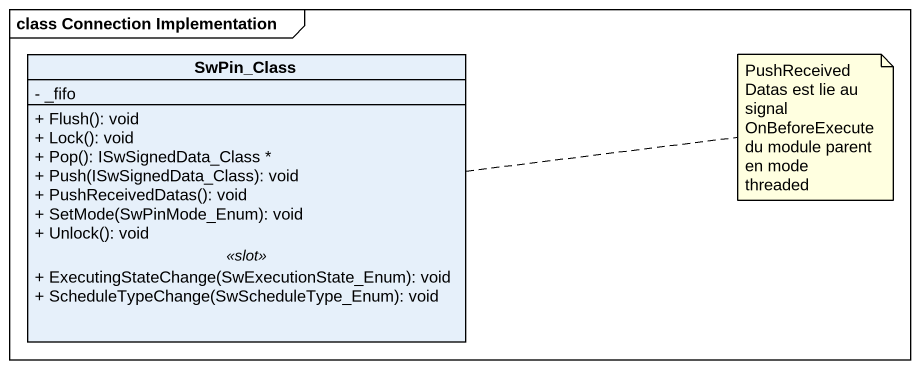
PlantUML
@startuml
mainframe class Connection Implementation
hide circle
hide empty members
skinparam classAttributeIconSize 0
class SwPin_Class {
  - _fifo
  --
  + Flush(): void
  + Lock(): void
  + Pop(): ISwSignedData_Class *
  + Push(ISwSignedData_Class): void
  + PushReceivedDatas(): void
  + SetMode(SwPinMode_Enum): void
  + Unlock(): void
  .. <<slot>> ..
  + ExecutingStateChange(SwExecutionState_Enum): void
  + ScheduleTypeChange(SwScheduleType_Enum): void
}
note right of SwPin_Class : PushReceivedDatas est lie au signal OnBeforeExecute du module parent en mode threaded
@enduml
